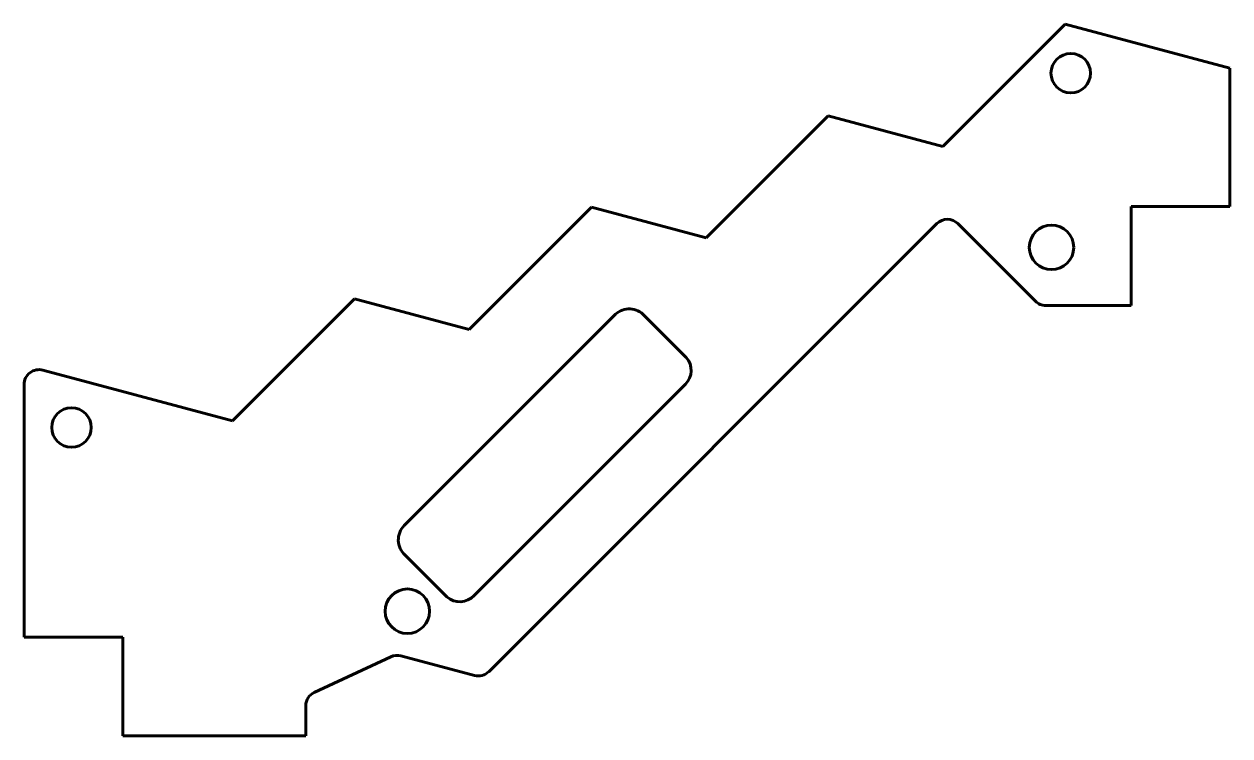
# Model space of a CAD drawing. Header units: millimetres. Extents: x -2440 to 0, y -1071 to 369.
import ezdxf

# ---------------------------------------------------------------- set-up
doc = ezdxf.new("R2010")
doc.units = ezdxf.units.MM
doc.linetypes.add('K5LT_BASIC', pattern=[0])

msp = doc.modelspace()

# ---------------------------------------------------------------- linework, layer by layer
at = {"color": 150, "linetype": 'K5LT_BASIC', "lineweight": 60, "true_color": 0x0080ff}
for p, q in [((-333.3, 369.4), (-580.9, 122)), ((0, 280), (-333.3, 369.4)), ((0, 0), (0, 280)), ((-812.7, 184.1), (-1060.2, -63.3)), ((-580.9, 122), (-812.7, 184.1)), ((0, 0), (-200, 0)), ((-200, 0), (-200, -200)), ((-1292, -1.1), (-1539.6, -248.5)), ((-1060.2, -63.3), (-1292, -1.1)), ((-1500, -941.2), (-592.8, -34.4)), ((-550.4, -34.4), (-393.6, -191.2)), ((-1771.4, -186.4), (-2018.9, -433.8)), ((-1539.6, -248.5), (-1771.4, -186.4)), ((-1243.3, -217.8), (-1671.2, -645.5)), ((-372.4, -200), (-200, -200)), ((-1100.3, -305.4), (-1185.1, -220.6)), ((-2018.9, -433.8), (-2402.5, -330.9)), ((-2440.3, -359.9), (-2440.3, -871.1)), ((-1529.8, -786.9), (-1101.9, -359.2)), ((-1669.6, -704.9), (-1584.7, -789.7)), ((-2240.3, -871.1), (-2440.3, -871.1)), ((-2240.3, -1071.1), (-2240.3, -871.1)), ((-1853, -983), (-1698.1, -910.8)), ((-1677.6, -909.1), (-1529, -948.9)), ((-1870.3, -1071.1), (-1870.3, -1010.2)), ((-2240.3, -1071.1), (-1870.3, -1071.1))]:
    msp.add_line(p, q, dxfattribs=at)
for centre, radius in [((-322.1, 270), 40), ((-361, -82.4), 45), ((-2344.5, -447), 40), ((-1664.6, -818.8), 45)]:
    msp.add_circle(centre, radius, dxfattribs=at)
for centre, radius, start, end in [((-571.6, -55.6), 30, 44.986, 134.986), ((-372.4, -170), 30, 224.986, 270), ((-1215.6, -247.7), 40.8, 41.7246, 132.7801), ((-1128.9, -331.5), 38.7, 314.2473, 42.2959), ((-2410.3, -359.9), 30, 74.986, 180), ((-1641.6, -674.4), 41.4, 135.7496, 227.4654), ((-1558.7, -760.3), 39.3, 228.5403, 317.3321), ((-1685.4, -938), 30, 74.986, 114.986), ((-1521.2, -919.9), 30, 254.986, 314.986), ((-1840.3, -1010.2), 30, 114.986, 180)]:
    msp.add_arc(centre, radius, start, end, dxfattribs=at)

doc.saveas('drawing.dxf')
